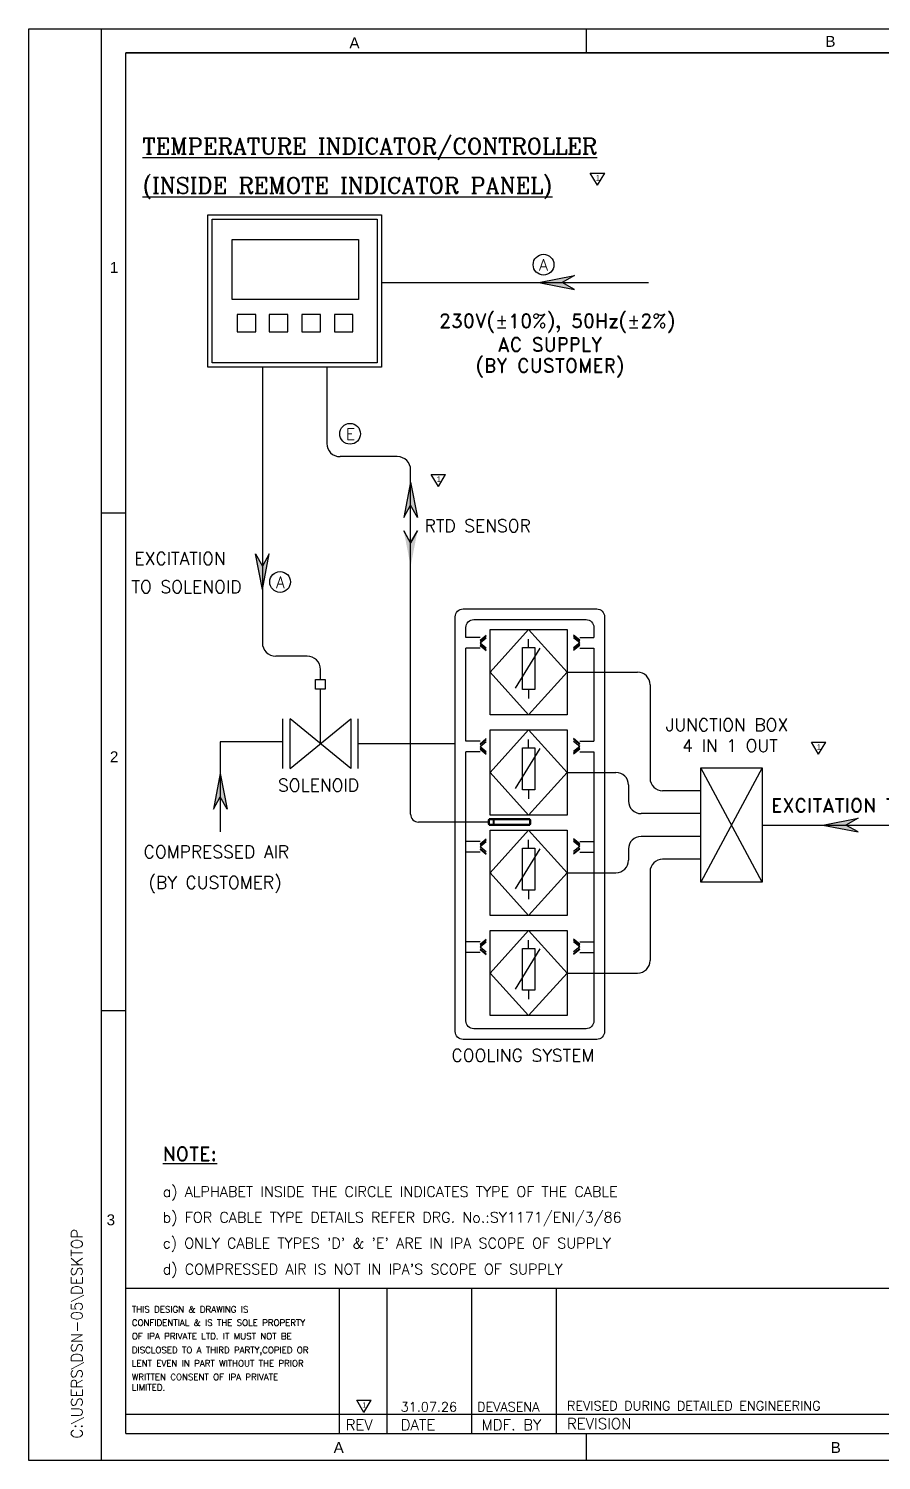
# Model space of a CAD drawing. Header units: inches. Extents: x 784 to 2184505, y 7 to 371504.
# Drawn here: x 76605 to 131065, y 275330 to 366831 of the extents above; entities that cross this region are included whole.
import ezdxf
from ezdxf.enums import TextEntityAlignment as Align

# ---------------------------------------------------------------- set-up
doc = ezdxf.new("R2010")
doc.units = ezdxf.units.IN
doc.header["$MEASUREMENT"] = 0
doc.layers.add('DRG', color=2, linetype='Continuous')
doc.layers.add('SHEET', color=10, linetype='Continuous')
doc.styles.add('ROMAMC', font='romanc.shx', dxfattribs={"height": 7})
doc.styles.add('ROMANC', font='romanc.shx', dxfattribs={"height": 5})
doc.styles.add('ROMAND', font='romand', dxfattribs={"height": 3})
doc.styles.get("Standard").update_dxf_attribs({"font": 'arial.ttf'})

msp = doc.modelspace()

# ---------------------------------------------------------------- hatches: boundary and pattern name
h = msp.add_hatch(color=0)
h.dxf.hatch_style = 1
h.paths.add_polyline_path([(111467.7507, 351045.97412), (109196.74353, 350605.72358), (110676.73207, 350605.72358)])
h.paths.add_polyline_path([(109194.85981, 350605.72358), (111467.85916, 350165.66797), (110676.73207, 350605.72358)])
h = msp.add_hatch(color=0)
h.dxf.hatch_style = 1
h.paths.add_polyline_path([(100561.00065, 335578.31414), (101001.25119, 337849.3213), (101001.25119, 336369.33277)])
h.paths.add_polyline_path([(101001.25119, 337851.20503), (101441.3068, 335578.20568), (101001.25119, 336369.33277)])
h = msp.add_hatch(color=0)
h.dxf.hatch_style = 1
h.paths.add_polyline_path([(100561.00065, 334745.32538), (101001.25119, 332474.31821), (101001.25119, 333954.30674)])
h.paths.add_polyline_path([(101001.25119, 332472.43449), (101441.3068, 334745.43384), (101001.25119, 333954.30674)])
h = msp.add_hatch(color=0)
h.dxf.hatch_style = 1
h.paths.add_polyline_path([(91092.08482, 333260.97883), (91532.33536, 330989.97167), (91532.33536, 332469.9602)])
h.paths.add_polyline_path([(91532.33536, 330988.08795), (91972.39097, 333261.0873), (91532.33536, 332469.9602)])
h = msp.add_hatch(color=0)
h.dxf.hatch_style = 1
h.paths.add_polyline_path([(89283.31064, 316952.65402), (88843.06009, 319223.66119), (88843.06009, 317743.67266)])
h.paths.add_polyline_path([(88843.06009, 319225.54491), (88403.00449, 316952.54556), (88843.06009, 317743.67266)])
h = msp.add_hatch(color=0)
h.dxf.hatch_style = 1
h.paths.add_polyline_path([(129591.82828, 315494.49608), (127320.79444, 315934.60901), (128800.78297, 315934.69869)])
h.paths.add_polyline_path([(127318.91072, 315934.6089), (129591.8834, 316374.80224), (128800.78297, 315934.69869)])

# ---------------------------------------------------------------- linework, layer by layer
for p, q in [((112478.09984, 357602.87367), (113397.52327, 357602.87367)), ((112937.81156, 356829.2125), (112478.09984, 357602.87367)), ((112937.81156, 356829.2125), (113397.52327, 357602.87367)), ((99136.35486, 350605.54111), (116184.10657, 350605.54111)), ((109194.85981, 350605.72358, 37.3593), (111467.85916, 350165.66797, -90062.62748)), ((109194.85986, 350605.35842, 37.3593), (111467.7507, 351045.97412, -90062.62748)), ((110667.79861, 350606.3009, 74.71859), (110667.79861, 350606.3009, 74.71859)), ((111467.7507, 351045.97412, -90062.62748), (110676.73207, 350605.72358, 37.3593)), ((111467.85916, 350165.66797, -90062.62748), (110676.73207, 350605.72358, 37.3593)), ((91532.51783, 345191.17214), (91532.51783, 327581.4034)), ((95642.68783, 345191.17214), (95642.68783, 340326.0948)), ((100151.43366, 339476.0948, -9449571.88135), (96492.68783, 339476.0948, -9449571.88135)), ((101001.43366, 316623.93004, -9449571.88135), (101001.43366, 338608.55256, -9449571.88135)), ((101001.61636, 337851.20498, -9449534.52206), (100561.00065, 335578.31414, -9539634.50883)), ((101001.25119, 337851.20503, -9449534.52206), (101001.25119, 337851.20503, -9449534.52206)), ((101001.25119, 337851.20503, -9449534.52206), (101441.3068, 335578.20568, -9539634.50883)), ((102318.09984, 338342.87367), (103237.52327, 338342.87367)), ((102777.81156, 337569.2125), (102318.09984, 338342.87367)), ((102777.81156, 337569.2125), (103237.52327, 338342.87367)), ((100561.00065, 335578.31414, -9539634.50883), (101001.25119, 336369.33277, -9449534.52206)), ((101441.3068, 335578.20568, -9539634.50883), (101001.25119, 336369.33277, -9449534.52206)), ((101001.61636, 333968.45308, -9449534.52206), (100561.00065, 334745.32538, -9539634.50883)), ((100561.00065, 334745.32538, -9539634.50883), (101001.25119, 333954.30674, -9449534.52206)), ((101001.25119, 333968.45304, -9449534.52206), (101441.3068, 334745.43384, -9539634.50883)), ((101441.3068, 334745.43384, -9539634.50883), (101001.25119, 333954.30674, -9449534.52206)), ((91532.70053, 330988.08799, 37.3593), (91092.08482, 333260.97883, -90062.62748)), ((91092.08482, 333260.97883, -90062.62748), (91532.33536, 332469.9602, 37.3593)), ((91532.33536, 330988.08795, 37.3593), (91972.39097, 333261.0873, -90062.62748)), ((91972.39097, 333261.0873, -90062.62748), (91532.33536, 332469.9602, 37.3593)), ((101001.25119, 333968.45304, -9449534.52206), (101001.25119, 333968.45304, -9449534.52206)), ((91532.33536, 330988.08795, 37.3593), (91532.33536, 330988.08795, 37.3593)), ((105432.61104, 327916.6977), (104528.14802, 327916.6977)), ((105432.61104, 327753.18503), (105828.95935, 328073.55275)), ((105432.61104, 327693.38305), (105828.95935, 328013.75077)), ((105432.61104, 327582.32225), (105828.95935, 327902.68997)), ((105432.61104, 327582.32225), (105828.95935, 327261.95452)), ((111803.41504, 327753.18503), (111407.06673, 328073.55275)), ((111803.41504, 327693.38305), (111407.06673, 328013.75077)), ((111803.41504, 327582.32225), (111407.06673, 327902.68997)), ((111803.41504, 327582.32225), (111407.06673, 327261.95452)), ((111803.41504, 327916.6977), (112707.87807, 327916.6977)), ((94391.82299, 326731.4034), (92382.51783, 326731.4034)), ((105432.61104, 327236.9297), (104528.14802, 327236.9297)), ((105432.61104, 327471.26144), (105828.95935, 327150.89372)), ((105432.61104, 327411.45946), (105828.95935, 327091.09174)), ((111803.41504, 327471.26144), (111407.06673, 327150.89372)), ((111803.41504, 327411.45946), (111407.06673, 327091.09174)), ((111803.41504, 327236.9297), (112707.87807, 327236.9297)), ((95241.82299, 325235.64191), (95241.82299, 325881.4034)), ((110989.10088, 325702.98757), (115493.53888, 325702.98757)), ((116293.53888, 324902.98757), (116293.53888, 318924.83581)), ((95241.82299, 321135.21463), (95241.82299, 324618.41719)), ((97183.91774, 319543.04686), (93299.72824, 322727.3824)), ((93299.72824, 319543.04686), (97183.91774, 322727.3824)), ((92836.82771, 321253.70868), (88843.15833, 321253.70868)), ((88843.15833, 321253.70868), (88843.15833, 315491.11114)), ((105432.61104, 321296.6977), (104528.14802, 321296.6977)), ((105432.61104, 321133.18503), (105828.95935, 321453.55275)), ((105432.61104, 321073.38305), (105828.95935, 321393.75077)), ((105432.61104, 320962.32225), (105828.95935, 321282.68997)), ((111803.41504, 321133.18503), (111407.06673, 321453.55275)), ((111803.41504, 321073.38305), (111407.06673, 321393.75077)), ((111803.41504, 320962.32225), (111407.06673, 321282.68997)), ((111803.41504, 321296.6977), (112707.87807, 321296.6977)), ((126598.09984, 321232.87367), (127517.52327, 321232.87367)), ((127057.81156, 320459.2125), (126598.09984, 321232.87367)), ((127057.81156, 320459.2125), (127517.52327, 321232.87367)), ((97646.81826, 321135.21463), (103848.37802, 321135.21463)), ((105432.61104, 320616.9297), (104528.14802, 320616.9297)), ((105432.61104, 320962.32225), (105828.95935, 320641.95452)), ((105432.61104, 320851.26144), (105828.95935, 320530.89372)), ((105432.61104, 320791.45946), (105828.95935, 320471.09174)), ((111803.41504, 320962.32225), (111407.06673, 320641.95452)), ((111803.41504, 320851.26144), (111407.06673, 320530.89372)), ((111803.41504, 320791.45946), (111407.06673, 320471.09174)), ((111803.41504, 320616.9297), (112707.87807, 320616.9297)), ((119525.35574, 312284.35659), (119525.35574, 319584.94581)), ((119525.35574, 319584.94581), (123460.36597, 319584.94581)), ((123460.36597, 312284.35659), (119525.35574, 319584.94581)), ((123460.36597, 319584.85965), (119525.35574, 312284.35659)), ((123460.36597, 319584.85965), (123460.36597, 312284.35659)), ((88843.06009, 319225.54491), (88403.00449, 316952.54556, -90099.98677)), ((88842.69493, 319225.54487), (89283.31064, 316952.65402, -90099.98677)), ((88843.06009, 319225.54491), (88843.06009, 319225.54491)), ((110989.10088, 319292.98757), (114116.61691, 319292.98757)), ((114916.61691, 318492.98757), (114916.61691, 317464.72581)), ((88403.00449, 316952.54556, -90099.98677), (88843.06009, 317743.67266)), ((89283.31064, 316952.65402, -90099.98677), (88843.06009, 317743.67266)), ((119525.35574, 318124.83581), (117093.53888, 318124.83581)), ((119525.35574, 316664.72581), (115716.61691, 316664.72581)), ((105951.469, 316123.93004, -9449571.88135), (101501.43366, 316123.93004, -9449571.88135)), ((106271.86827, 316324.59217, -9449571.88135), (106271.86827, 315923.26791, -9449571.88135)), ((106321.65341, 316324.59217, -9449571.88135), (106321.65341, 315923.26791, -9449571.88135)), ((127318.91072, 315934.6089, 908060.3451), (129591.8834, 316374.80224, 817960.35833)), ((127318.91072, 315934.6089, 908060.3451), (127318.91072, 315934.6089, 908060.3451)), ((127318.91074, 315934.97406, 908060.3451), (129591.82828, 315494.49608, 817960.35833)), ((127320.79569, 315934.60901, 908060.3451), (127320.79569, 315934.60901, 908060.3451)), ((129591.8834, 316374.80224, 817960.35833), (128800.78297, 315934.69869, 908060.3451)), ((129591.82828, 315494.49608, 817960.35833), (128800.78297, 315934.69869, 908060.3451)), ((105432.61104, 314886.6977), (104528.14802, 314886.6977)), ((105432.61104, 314723.18503), (105828.95935, 315043.55275)), ((105432.61104, 314663.38305), (105828.95935, 314983.75077)), ((105432.61104, 314552.32225), (105828.95935, 314872.68997)), ((111803.41504, 314723.18503), (111407.06673, 315043.55275)), ((111803.41504, 314663.38305), (111407.06673, 314983.75077)), ((111803.41504, 314552.32225), (111407.06673, 314872.68997)), ((111803.41504, 314886.6977), (112707.87807, 314886.6977)), ((119525.35574, 315204.61581), (115716.61691, 315204.61581)), ((105432.61104, 314206.9297), (104528.14802, 314206.9297)), ((105432.61104, 314552.32225), (105828.95935, 314231.95452)), ((105432.61104, 314441.26144), (105828.95935, 314120.89372)), ((105432.61104, 314381.45946), (105828.95935, 314061.09174)), ((111803.41504, 314552.32225), (111407.06673, 314231.95452)), ((111803.41504, 314441.26144), (111407.06673, 314120.89372)), ((111803.41504, 314381.45946), (111407.06673, 314061.09174)), ((111803.41504, 314206.9297), (112707.87807, 314206.9297)), ((114916.61691, 314404.61581), (114916.61691, 313682.98757)), ((116293.53888, 312944.50581), (116293.53888, 307272.98757)), ((119525.35574, 313744.50581), (117093.53888, 313744.50581)), ((110989.10088, 312882.98757), (114116.61691, 312882.98757)), ((123460.36597, 312284.35659), (119525.35574, 312284.35659)), ((105432.61104, 308476.6977), (104528.14802, 308476.6977)), ((105432.61104, 308313.18503), (105828.95935, 308633.55275)), ((105432.61104, 308253.38305), (105828.95935, 308573.75077)), ((105432.61104, 308142.32225), (105828.95935, 308462.68997)), ((111803.41504, 308313.18503), (111407.06673, 308633.55275)), ((111803.41504, 308253.38305), (111407.06673, 308573.75077)), ((111803.41504, 308142.32225), (111407.06673, 308462.68997)), ((111803.41504, 308476.6977), (112707.87807, 308476.6977)), ((105432.61104, 307796.9297), (104528.14802, 307796.9297)), ((105432.61104, 308142.32225), (105828.95935, 307821.95452)), ((105432.61104, 308031.26144), (105828.95935, 307710.89372)), ((105432.61104, 307971.45946), (105828.95935, 307651.09174)), ((111803.41504, 308142.32225), (111407.06673, 307821.95452)), ((111803.41504, 308031.26144), (111407.06673, 307710.89372)), ((111803.41504, 307971.45946), (111407.06673, 307651.09174)), ((111803.41504, 307796.9297), (112707.87807, 307796.9297)), ((110989.10088, 306472.98757), (115493.53888, 306472.98757)), ((97558.09984, 279172.87367), (98477.52327, 279172.87367)), ((98017.81156, 278399.2125), (97558.09984, 279172.87367)), ((98017.81156, 278399.2125), (98477.52327, 279172.87367))]:
    msp.add_line(p, q)
at = {"color": 7, "ltscale": 5}
for p, q in [((106090.25051, 325702.98757, -9449571.88135), (108539.6757, 328424.5711, -9449571.88135)), ((106090.25051, 328424.5711, -9449571.88135), (110989.10088, 328424.5711, -9449571.88135)), ((106090.25051, 322981.40403, -9449571.88135), (106090.25051, 328424.5711, -9449571.88135)), ((108538.33203, 327270.32703, -9449571.88135), (108538.33203, 327809.45365, -9449571.88135)), ((108539.6757, 328424.5711, -9449571.88135), (110989.10088, 325702.98757, -9449571.88135)), ((110989.10088, 328424.5711, -9449571.88135), (110989.10088, 322981.40403, -9449571.88135)), ((109259.59892, 327241.83693, -9449571.88135), (107672.30383, 324676.3251, -9449571.88135)), ((108148.52189, 327270.32703, -9449571.88135), (108928.14218, 327270.32703, -9449571.88135)), ((108148.52189, 324600.71818, -9449571.88135), (108148.52189, 327270.32703, -9449571.88135)), ((108928.14218, 327270.32703, -9449571.88135), (108928.14218, 324600.71818, -9449571.88135)), ((108539.6757, 322981.40403, -9449571.88135), (106090.25051, 325702.98757, -9449571.88135)), ((110989.10088, 325702.98757, -9449571.88135), (108539.6757, 322981.40403, -9449571.88135)), ((108928.14218, 324600.71818, -9449571.88135), (108148.52189, 324600.71818, -9449571.88135)), ((108538.33203, 324600.71818, -9449571.88135), (108538.33203, 324025.78513, -9449571.88135)), ((110989.10088, 322981.40403, -9449571.88135), (106090.25051, 322981.40403, -9449571.88135)), ((106090.25051, 319292.98757, -9449571.88135), (108539.6757, 322014.5711, -9449571.88135)), ((106090.25051, 322014.5711, -9449571.88135), (110989.10088, 322014.5711, -9449571.88135)), ((106090.25051, 316571.40403, -9449571.88135), (106090.25051, 322014.5711, -9449571.88135)), ((108538.33203, 320860.32703, -9449571.88135), (108538.33203, 321399.45365, -9449571.88135)), ((108539.6757, 322014.5711, -9449571.88135), (110989.10088, 319292.98757, -9449571.88135)), ((110989.10088, 322014.5711, -9449571.88135), (110989.10088, 316571.40403, -9449571.88135)), ((109259.59892, 320831.83693, -9449571.88135), (107672.30383, 318266.3251, -9449571.88135)), ((108148.52189, 320860.32703, -9449571.88135), (108928.14218, 320860.32703, -9449571.88135)), ((108148.52189, 318190.71818, -9449571.88135), (108148.52189, 320860.32703, -9449571.88135)), ((108928.14218, 320860.32703, -9449571.88135), (108928.14218, 318190.71818, -9449571.88135)), ((108539.6757, 316571.40403, -9449571.88135), (106090.25051, 319292.98757, -9449571.88135)), ((110989.10088, 319292.98757, -9449571.88135), (108539.6757, 316571.40403, -9449571.88135)), ((108928.14218, 318190.71818, -9449571.88135), (108148.52189, 318190.71818, -9449571.88135)), ((108538.33203, 318190.71818, -9449571.88135), (108538.33203, 317615.78513, -9449571.88135)), ((110989.10088, 316571.40403, -9449571.88135), (106090.25051, 316571.40403, -9449571.88135)), ((106090.25051, 312882.98757, -9449571.88135), (108539.6757, 315604.5711, -9449571.88135)), ((106090.25051, 315604.5711, -9449571.88135), (110989.10088, 315604.5711, -9449571.88135)), ((106090.25051, 310161.40403, -9449571.88135), (106090.25051, 315604.5711, -9449571.88135)), ((108538.33203, 314450.32703, -9449571.88135), (108538.33203, 314989.45365, -9449571.88135)), ((108539.6757, 315604.5711, -9449571.88135), (110989.10088, 312882.98757, -9449571.88135)), ((110989.10088, 315604.5711, -9449571.88135), (110989.10088, 310161.40403, -9449571.88135)), ((109259.59892, 314421.83693, -9449571.88135), (107672.30383, 311856.3251, -9449571.88135)), ((108148.52189, 314450.32703, -9449571.88135), (108928.14218, 314450.32703, -9449571.88135)), ((108148.52189, 311780.71818, -9449571.88135), (108148.52189, 314450.32703, -9449571.88135)), ((108928.14218, 314450.32703, -9449571.88135), (108928.14218, 311780.71818, -9449571.88135)), ((108539.6757, 310161.40403, -9449571.88135), (106090.25051, 312882.98757, -9449571.88135)), ((110989.10088, 312882.98757, -9449571.88135), (108539.6757, 310161.40403, -9449571.88135)), ((108928.14218, 311780.71818, -9449571.88135), (108148.52189, 311780.71818, -9449571.88135)), ((108538.33203, 311780.71818, -9449571.88135), (108538.33203, 311205.78513, -9449571.88135)), ((110989.10088, 310161.40403, -9449571.88135), (106090.25051, 310161.40403, -9449571.88135)), ((106090.25051, 306472.98757, -9449571.88135), (108539.6757, 309194.5711, -9449571.88135)), ((106090.25051, 309194.5711, -9449571.88135), (110989.10088, 309194.5711, -9449571.88135)), ((106090.25051, 303751.40403, -9449571.88135), (106090.25051, 309194.5711, -9449571.88135)), ((108538.33203, 308040.32703, -9449571.88135), (108538.33203, 308579.45365, -9449571.88135)), ((108539.6757, 309194.5711, -9449571.88135), (110989.10088, 306472.98757, -9449571.88135)), ((110989.10088, 309194.5711, -9449571.88135), (110989.10088, 303751.40403, -9449571.88135)), ((109259.59892, 308011.83693, -9449571.88135), (107672.30383, 305446.3251, -9449571.88135)), ((108148.52189, 308040.32703, -9449571.88135), (108928.14218, 308040.32703, -9449571.88135)), ((108148.52189, 305370.71818, -9449571.88135), (108148.52189, 308040.32703, -9449571.88135)), ((108928.14218, 308040.32703, -9449571.88135), (108928.14218, 305370.71818, -9449571.88135)), ((108539.6757, 303751.40403, -9449571.88135), (106090.25051, 306472.98757, -9449571.88135)), ((110989.10088, 306472.98757, -9449571.88135), (108539.6757, 303751.40403, -9449571.88135)), ((108928.14218, 305370.71818, -9449571.88135), (108148.52189, 305370.71818, -9449571.88135)), ((108538.33203, 305370.71818, -9449571.88135), (108538.33203, 304795.78513, -9449571.88135)), ((110989.10088, 303751.40403, -9449571.88135), (106090.25051, 303751.40403, -9449571.88135))]:
    msp.add_line(p, q, dxfattribs=at)
for points in [[(88038.87452, 354937.03629), (99136.35486, 354937.03629), (99136.35486, 345191.17214), (88038.87452, 345191.17214)], [(88321.39528, 354654.51553), (98853.8341, 354654.51553), (98853.8341, 345473.6929), (88321.39528, 345473.6929)], [(89612.68334, 353346.00137), (97675.001, 353346.00137), (97675.001, 349516.40048), (89612.68334, 349516.40048)], [(89931.20864, 347460.63133), (91115.37976, 347460.63133), (91115.37976, 348557.51679), (89931.20864, 348557.51679)], [(91965.69907, 347460.63133), (93149.87018, 347460.63133), (93149.87018, 348557.51679), (91965.69907, 348557.51679)], [(94049.81121, 347460.63133), (95233.98233, 347460.63133), (95233.98233, 348557.51679), (94049.81121, 348557.51679)], [(96133.92336, 347460.63133), (97318.09447, 347460.63133), (97318.09447, 348557.51679), (96133.92336, 348557.51679)], [(94933.16124, 325235.64191), (95550.48474, 325235.64191), (95550.48474, 324618.41719), (94933.16124, 324618.41719)]]:
    msp.add_lwpolyline(points, close=True)
for points in [[(103848.37802, 321629.67645), (103848.37802, 329243.56326, -0.4142135624), (104348.37802, 329743.56326), (112887.64807, 329743.56326, -0.4142135624), (113387.64807, 329243.56326), (113387.64807, 302735.73914, -0.4142135624), (112887.64807, 302235.73914), (104348.37802, 302235.73914, -0.4142135624), (103848.37802, 302735.73914), (103848.37802, 329243.56326)], [(104528.14802, 327916.6977), (104528.14802, 328563.79326, -0.4142135624), (105028.14802, 329063.79326), (106874.51677, 329063.79326)], [(106874.51677, 329063.79326), (112207.87807, 329063.79326, -0.4142135624), (112707.87807, 328563.79326), (112707.87807, 327916.6977)], [(123460.36597, 315934.60812), (141965.07963, 315934.60812, 0.4142135624), (142765.07963, 316734.60812), (142765.07963, 329069.7565)], [(106874.51677, 302915.50914), (105028.14802, 302915.50914, -0.4142135624), (104528.14802, 303415.50914), (104528.14802, 306116.9297)], [(112707.87807, 306116.9297), (112707.87807, 303415.50914, -0.4142135624), (112207.87807, 302915.50914), (106874.51677, 302915.50914)]]:
    msp.add_lwpolyline(points, format="xyb")
for points in [[(104528.14802, 321296.6977), (104528.14802, 327236.9297)], [(112707.87807, 327236.9297), (112707.87807, 321296.6977)], [(92836.82771, 319543.04686), (92836.82771, 322727.3824)], [(93299.72824, 319543.04686), (93299.72824, 322727.3824)], [(97183.91774, 322727.3824), (97183.91774, 319543.04686)], [(97646.81826, 319543.04686), (97646.81826, 322727.3824)], [(104528.14802, 303415.50914), (104528.14802, 320616.9297)], [(112707.87807, 320616.9297), (112707.87807, 303415.50914)]]:
    msp.add_lwpolyline(points)
at = {"elevation": -9449571.88135}
for points in [[(106271.86827, 316263.71625), (105951.469, 316263.71625), (105951.469, 315984.14384), (106271.86827, 315984.14384)], [(106321.65341, 315984.14384), (108669.69282, 315984.14384), (108669.69282, 316263.71625), (106321.65341, 316263.71625)]]:
    msp.add_lwpolyline(points, dxfattribs=at)
msp.add_lwpolyline([(108608.8169, 316324.59217), (106012.34492, 316324.59217), (106012.34492, 315923.26791), (108608.8169, 315923.26791)], close=True, dxfattribs=at)
for centre in [(109490.42406, 351744.94131, 5990.22536), (97133.53888, 340938.55256), (92663.53888, 331468.55256)]:
    msp.add_circle(centre, 663.63306)
for centre, radius, start, end in [((96492.68783, 340326.0948, -9449571.88135), 850, 180, 270), ((100151.43366, 338626.0948, -9449571.88135), 850, 0, 90), ((92382.51783, 327581.4034), 850, 180, 270), ((94391.82299, 325881.4034), 850, 0, 90), ((115493.53888, 324902.98757), 800, 0, 90), ((114116.61691, 318492.98757), 800, 0, 90), ((117093.53888, 318924.83581), 800, 180, 270), ((101501.43366, 316623.93004, -9449571.88135), 500, 180, 270), ((115716.61691, 317464.72581), 800, 180, 270), ((115716.61691, 314404.61581), 800, 90, 180), ((114116.61691, 313682.98757), 800, 270, 0), ((117093.53888, 312944.50581), 800, 90, 180), ((115493.53888, 307272.98757), 800, 270, 0)]:
    msp.add_arc(centre, radius, start, end)
at = {"layer": 'SHEET', "color": 124, "linetype": 'Continuous', "true_color": 0x00a183}
for p, q in [((81259.1001, 275329.78858, 12132.91572), (81259.1001, 366811.21585, 12132.91572)), ((112223.28195, 365289.619, 12132.91572), (112223.28195, 366830.97488, 12132.91572)), ((82807.30919, 365289.619, 12132.91572), (203567.61843, 365289.619, 12132.91572)), ((82807.30919, 365289.619, 12132.91572), (203567.61843, 365289.619, 12132.91572)), ((82807.30919, 365289.619, 12132.91572), (203567.61843, 365289.619, 12132.91572)), ((203567.61843, 365289.619, 12132.91572), (82807.30919, 365289.619, 12132.91572)), ((82807.30919, 277041.70071, 12132.91572), (82807.30919, 365289.619, 12132.91572)), ((82807.30919, 286330.95527, 12132.91572), (203567.61843, 286330.95527, 12132.91572)), ((82807.30919, 286330.95527, 12132.91572), (203567.61843, 286330.95527, 12132.91572)), ((96426.89198, 286330.95527, 12132.91572), (96426.89198, 277041.70071, 12132.91572)), ((99498.48087, 277029.62401, 12132.91572), (99498.48087, 286318.87857, 12132.91572)), ((104904.61597, 277041.70071, 12132.91572), (104904.61597, 286330.95527, 12132.91572)), ((110310.75106, 277041.70071, 12132.91572), (110310.75106, 286330.95527, 12132.91572)), ((82807.30919, 278280.26799, 12132.91572), (132350.00016, 278280.26799, 12132.91572)), ((82807.30919, 277041.70071, 12132.91572), (203567.61843, 277041.70071, 12132.91572))]:
    msp.add_line(p, q, dxfattribs=at)
at = {"layer": 'SHEET', "color": 0, "linetype": 'Continuous'}
for p, q in [((76614.47282, 335867.53359, 12132.91572), (76609.53306, 335867.53438, 12132.91572)), ((82807.30919, 335866.54564, 12132.91572), (81259.1001, 335866.79263, 12132.91572)), ((76614.47282, 304060.9506, 12132.91572), (76604.6921, 304060.95216, 12132.91572)), ((82807.30919, 304059.96265, 12132.91572), (81259.1001, 304060.20964, 12132.91572)), ((112223.28195, 275329.78858, 12132.91572), (112223.28195, 277041.70071, 12132.91572))]:
    msp.add_line(p, q, dxfattribs=at)
at = {"layer": 'SHEET', "color": 124, "linetype": 'Continuous', "true_color": 0x00a183, "elevation": 12132.91572}
msp.add_lwpolyline([(205115.82752, 275329.78858), (76614.47282, 275329.78858), (76614.47282, 366811.21585), (205115.82752, 366811.21585)], close=True, dxfattribs=at)

# ---------------------------------------------------------------- texts
at = {"style": 'ROMANC'}
for s, p in [('%%UTEMPERATURE INDICATOR/CONTROLLER', (83868.67207, 358799.95942, 6066.45786)), ('%%U(INSIDE REMOTE INDICATOR PANEL)', (83868.67207, 356289.95942, 6066.45786))]:
    msp.add_text(s, height=1037.7329945, dxfattribs=at).set_placement(p)
at = {"color": 0}
for s, height, style, p in [('THIS DESIGN & DRAWING IS', 403.693172, 'ROMANC', (83197.76333, 284772.95699, 12132.91572)), ('CONFIDENTIAL & IS THE SOLE PROPERTY', 403.693172, 'ROMANC', (83197.76333, 283924.16622, 12132.91572)), ('OF IPA PRIVATE LTD. IT MUST NOT BE ', 403.693172, 'ROMANC', (83197.76333, 283065.02434, 12132.91572)), ('DISCLOSED TO A THIRD PARTY,COPIED OR', 403.693172, 'ROMANC', (83197.76333, 282174.82914, 12132.91572)), ('LENT EVEN IN PART WITHOUT THE PRIOR ', 403.693172, 'ROMANC', (83197.76333, 281326.03837, 12132.91572)), ('WRITTEN CONSENT OF IPA PRIVATE ', 403.693172, 'ROMANC', (83197.76333, 280456.54538, 12132.91572)), ('LIMITED.', 403.693172, 'ROMANC', (83197.76333, 279786.01244, 12132.91572)), ('REVISED DURING DETAILED ENGINEERING', 600, 'ROMAND', (110984.59056, 278522.0757, 12132.91572)), ('31.07.26', 600, 'ROMAND', (100365.08163, 278445.88011, 12132.91572)), ('DEVASENA', 600, 'ROMAND', (105244.68841, 278445.88011, 12132.91572)), ('REV', 696.694092, 'ROMAND', (96849.90562, 277251.79575, 12132.91572)), ('DATE', 696.694092, 'ROMAND', (100365.08163, 277251.79575, 12132.91572)), ('MDF. BY', 696.694092, 'ROMAND', (105531.72792, 277251.79575, 12132.91572)), ('REVISION', 696.694092, 'ROMAND', (110984.59056, 277327.99135, 12132.91572))]:
    msp.add_text(s, height=height, dxfattribs=dict(at, style=style)).set_placement(p)
at = {"layer": 'DRG', "color": 7, "style": 'ROMAMC'}
for s, p in [('A', (109210.37643, 351363.12305, 5990.22536)), ('E', (96864.78226, 340542.15233)), ('A', (92394.78226, 331072.15233))]:
    msp.add_text(s, height=739.91997, dxfattribs=at).set_placement(p)
at = {"layer": 'SHEET', "color": 0, "linetype": 'Continuous'}
for s, height, p in [('A', 696.69409, (97090.28169, 365569.18289, 12132.91572)), ('B', 696.69409, (127486.05306, 365665.88994, 12132.91572)), ('1', 350, (112826.43274, 357120.90907, 12132.91572)), ('1', 696.69409, (81792.3306, 351220.32671, 12132.91572)), ('1', 350, (102666.43274, 337860.90907, 12132.91572)), ('2', 696.69409, (81792.3306, 319948.06382, 12132.91572)), ('1', 350, (126946.43274, 320750.90907, 12132.91572)), ('3', 696.69409, (81582.24445, 290354.8484, 12132.91572)), ('1', 350, (97906.43274, 278690.90907, 12132.91572)), ('A', 696.69409, (96083.73186, 275802.57401, 12132.91572)), ('B', 696.69409, (127826.54566, 275802.57401, 12132.91572))]:
    msp.add_text(s, height=height, dxfattribs=at).set_placement(p)
for s, height, style, p in [('230V(±10%), 50Hz(±2%)', 890.3781327, 'ROMAND', (102812.93925, 347712.18541, 38983.53553)), ('RTD SENSOR', 800, 'ROMAND', (101889.08778, 334659.33484, -144577.54567)), ('EXCITATION', 800, 'ROMAND', (83363.56645, 332567.48954, -144577.54567)), ('TO SOLENOID', 800, 'ROMAND', (83170.10008, 330759.42616, -144577.54567)), ('JUNCTION BOX', 800, 'ROMAND', (117297.40355, 321935.58474, -144577.54567)), ('4 IN 1 OUT', 800, 'ROMAND', (118352.91469, 320609.81541, -144577.54567)), ('SOLENOID', 800, 'ROMAND', (92528.97093, 318079.1082, -144577.54567)), ('EXCITATION TO/OUTPUT', 890.3781327, 'ROMAND', (124022.93133, 316746.10049, 9304994.33568)), ('COMPRESSED AIR', 800, 'ROMAND', (83947.29552, 313820.03523, -144577.54567)), ('(BY CUSTOMER)', 800, 'ROMAND', (84257.29552, 311860.03523, -144577.54567)), ('COOLING SYSTEM', 800, 'ROMAND', (103610.39248, 300814.22383, -144577.54567)), ('%%UNOTE:', 890.378133, 'ROMAND', (85164.24167, 294470.00764, 6066.45786)), ('a) ALPHABET INSIDE THE CIRCLE INDICATES TYPE OF THE CABLE', 670.5634528, 'ROMAMC', (85164.24167, 292166.51382, 6066.45786)), ('b) FOR CABLE TYPE DETAILS REFER DRG. No.:SY1171/ENI/3/86', 670.5634528, 'ROMAMC', (85164.24167, 290527.216, 12132.91572)), ("c) ONLY CABLE TYPES 'D' & 'E' ARE IN IPA SCOPE OF SUPPLY", 670.5634528, 'ROMAMC', (85164.24167, 288871.63668, 6066.45786)), ("d) COMPRESSED AIR IS NOT IN IPA'S SCOPE OF SUPPLY", 670.5634528, 'ROMAMC', (85164.24167, 287216.05735))]:
    msp.add_text(s, height=height, dxfattribs=dict(at, style=style)).set_placement(p)
at = {"layer": 'SHEET', "color": 0, "linetype": 'Continuous', "style": 'ROMAND'}
for s, height, p in [('AC SUPPLY', 890.378133, (109898.75399, 346640.53922, -220987.20961)), ('(BY CUSTOMER)', 890.3781327, (109898.75399, 345241.61893, -220987.20961))]:
    msp.add_text(s, height=height, dxfattribs=at).set_placement(p, align=Align.MIDDLE)
at = {"layer": 'SHEET', "color": 124, "linetype": 'Continuous', "style": 'ROMAND'}
msp.add_text('C:\\USERS\\DSN-05\\DESKTOP', height=704.430188, rotation=90, dxfattribs=at).set_placement((80033.81508, 276718.28298, 12132.91572))

doc.saveas('drawing.dxf')
